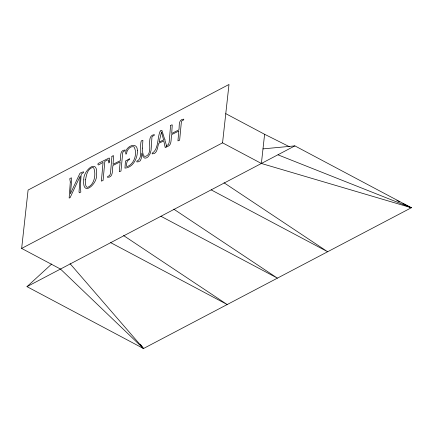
<?xml version="1.0" encoding="UTF-8"?>
<svg xmlns="http://www.w3.org/2000/svg" width="433" height="433" viewBox="0 0 433 433"><rect width="100%" height="100%" fill="white"/><g stroke="black" fill="none" stroke-linecap="round" stroke-linejoin="round"><path stroke-width="0.65" d="M21.65 248.428L28.096 190.049L228.997 84.467L222.551 142.847L21.65 248.428L60.479 269.055L143.48 348.533L411.35 207.753L294.868 145.878L262.993 148.882M402.896 203.521L411.35 207.753L261.38 163.474L264.606 134.284L225.777 113.657M140.287 344.186L143.48 348.533L26.992 286.651L51.711 263.984M26.992 286.651L294.868 145.878M278.078 154.868L411.35 207.753M264.606 134.284L289.363 146.679M396.855 200.501L399.875 202.011M222.551 142.847L261.38 163.474M211.158 189.871L327.64 251.746L224.029 182.775M160.93 216.267L277.412 278.143L173.801 209.166M110.702 242.659L227.19 304.54L123.578 235.563M70.054 263.665L143.48 348.533M70.308 182.017L69.161 198.049L70.092 197.675L80.229 175.993L79.012 191.922L79.326 192.777L80.83 192.073L80.354 186.044L81.133 175.094L81.464 173.887L83.504 172.632L83.666 171.809L81.198 172.48L79.84 173.465L70.384 193.778L71.645 181.048L71.38 177.795L69.756 178.65L70.308 182.017M142.414 148.097L142.37 150.738L143.22 154.781L144.059 155.967L145.131 156.47C154.906 153.834 144.487 135.783 154.37 134.62L154.213 135.41L152.497 136.249L151.951 137.115L151.085 150.235L150.078 153.829L148.162 156.708A6.565 3.421 -62 0 1 144.276 157.888L142.679 156.004L141.845 153.13L141.245 158.51L140.292 160.795L138.149 161.866L136.731 161.85L136.985 161.054C143.123 158.743 139.453 146.219 141.223 141.093L142.138 140.368L142.895 140.384L142.414 148.097M137.364 150.738C137.737 158.159 133.039 167.533 124.953 168.123L125.462 161.065L129.694 158.662L129.548 159.561C126.496 160.34 126.485 163.831 126.653 166.391L126.999 166.635C134.333 164.318 137.786 153.076 133.949 146.755C130.046 145.667 126.68 150.289 126.474 153.829L125.879 154.159C123.935 147.117 137.602 140.26 137.364 150.738M111.92 156.492L110.464 173.53L109.652 175.565L107.703 176.458L107.433 177.292C113.646 177.763 112.098 169.503 112.948 165.444L120.157 161.866L119.286 171.706L120.986 171.046L122.734 152.616L123.318 151.593L125.002 150.754L125.153 149.98C119.319 150.051 121.056 156.963 120.26 160.708A361.669 188.323 -62 0 0 114.859 163.387L113.045 164.324L113.608 155.75L112.818 155.777L111.92 156.492M170.575 125.667L169.114 142.706L168.302 144.741L166.359 145.634L166.088 146.468C172.302 146.939 170.748 138.679 171.598 134.62L178.807 131.042L177.936 140.882L179.641 140.222L181.384 121.792L181.968 120.769L183.657 119.93L183.803 119.156C178.001 119.221 179.63 126.144 178.91 129.884A361.669 188.323 -62 0 0 173.509 132.563L171.695 133.499L172.264 124.926L171.468 124.953L170.575 125.667M83.796 179.863C82.005 197.6 97.49 183.901 96.554 174.905C98.34 157.168 82.86 170.867 83.796 179.863M108.829 161.217L108.721 162.943L109.392 162.559L109.625 160.638L109.587 158.305L109.089 158.013L98.08 163.49L97.928 164.719L98.605 164.941L103.059 162.364L101.382 181.118L103.081 180.458L104.851 161.303L107.871 159.809L108.699 160.291L108.829 161.217M85.604 179.711L85.539 184.366L85.94 185.99L86.654 187.013L87.699 187.359C94.6 184.572 96.261 173.925 93.658 167.771L92.613 167.425C87.498 168.843 86.297 175.17 85.604 179.711M161.466 132.07L159.106 142.116L163.571 139.864L161.509 132.049M160.226 131.064C157.255 137.18 158.743 149.25 152.362 153.033L152.091 153.861C157.601 154.337 157.298 146.814 158.808 143.301L163.793 140.898L165.19 147.534L166.873 146.906L164.859 140L165.054 139.431L164.659 139.296L161.942 130.495L161.314 130.311L160.226 131.064"/></g></svg>
